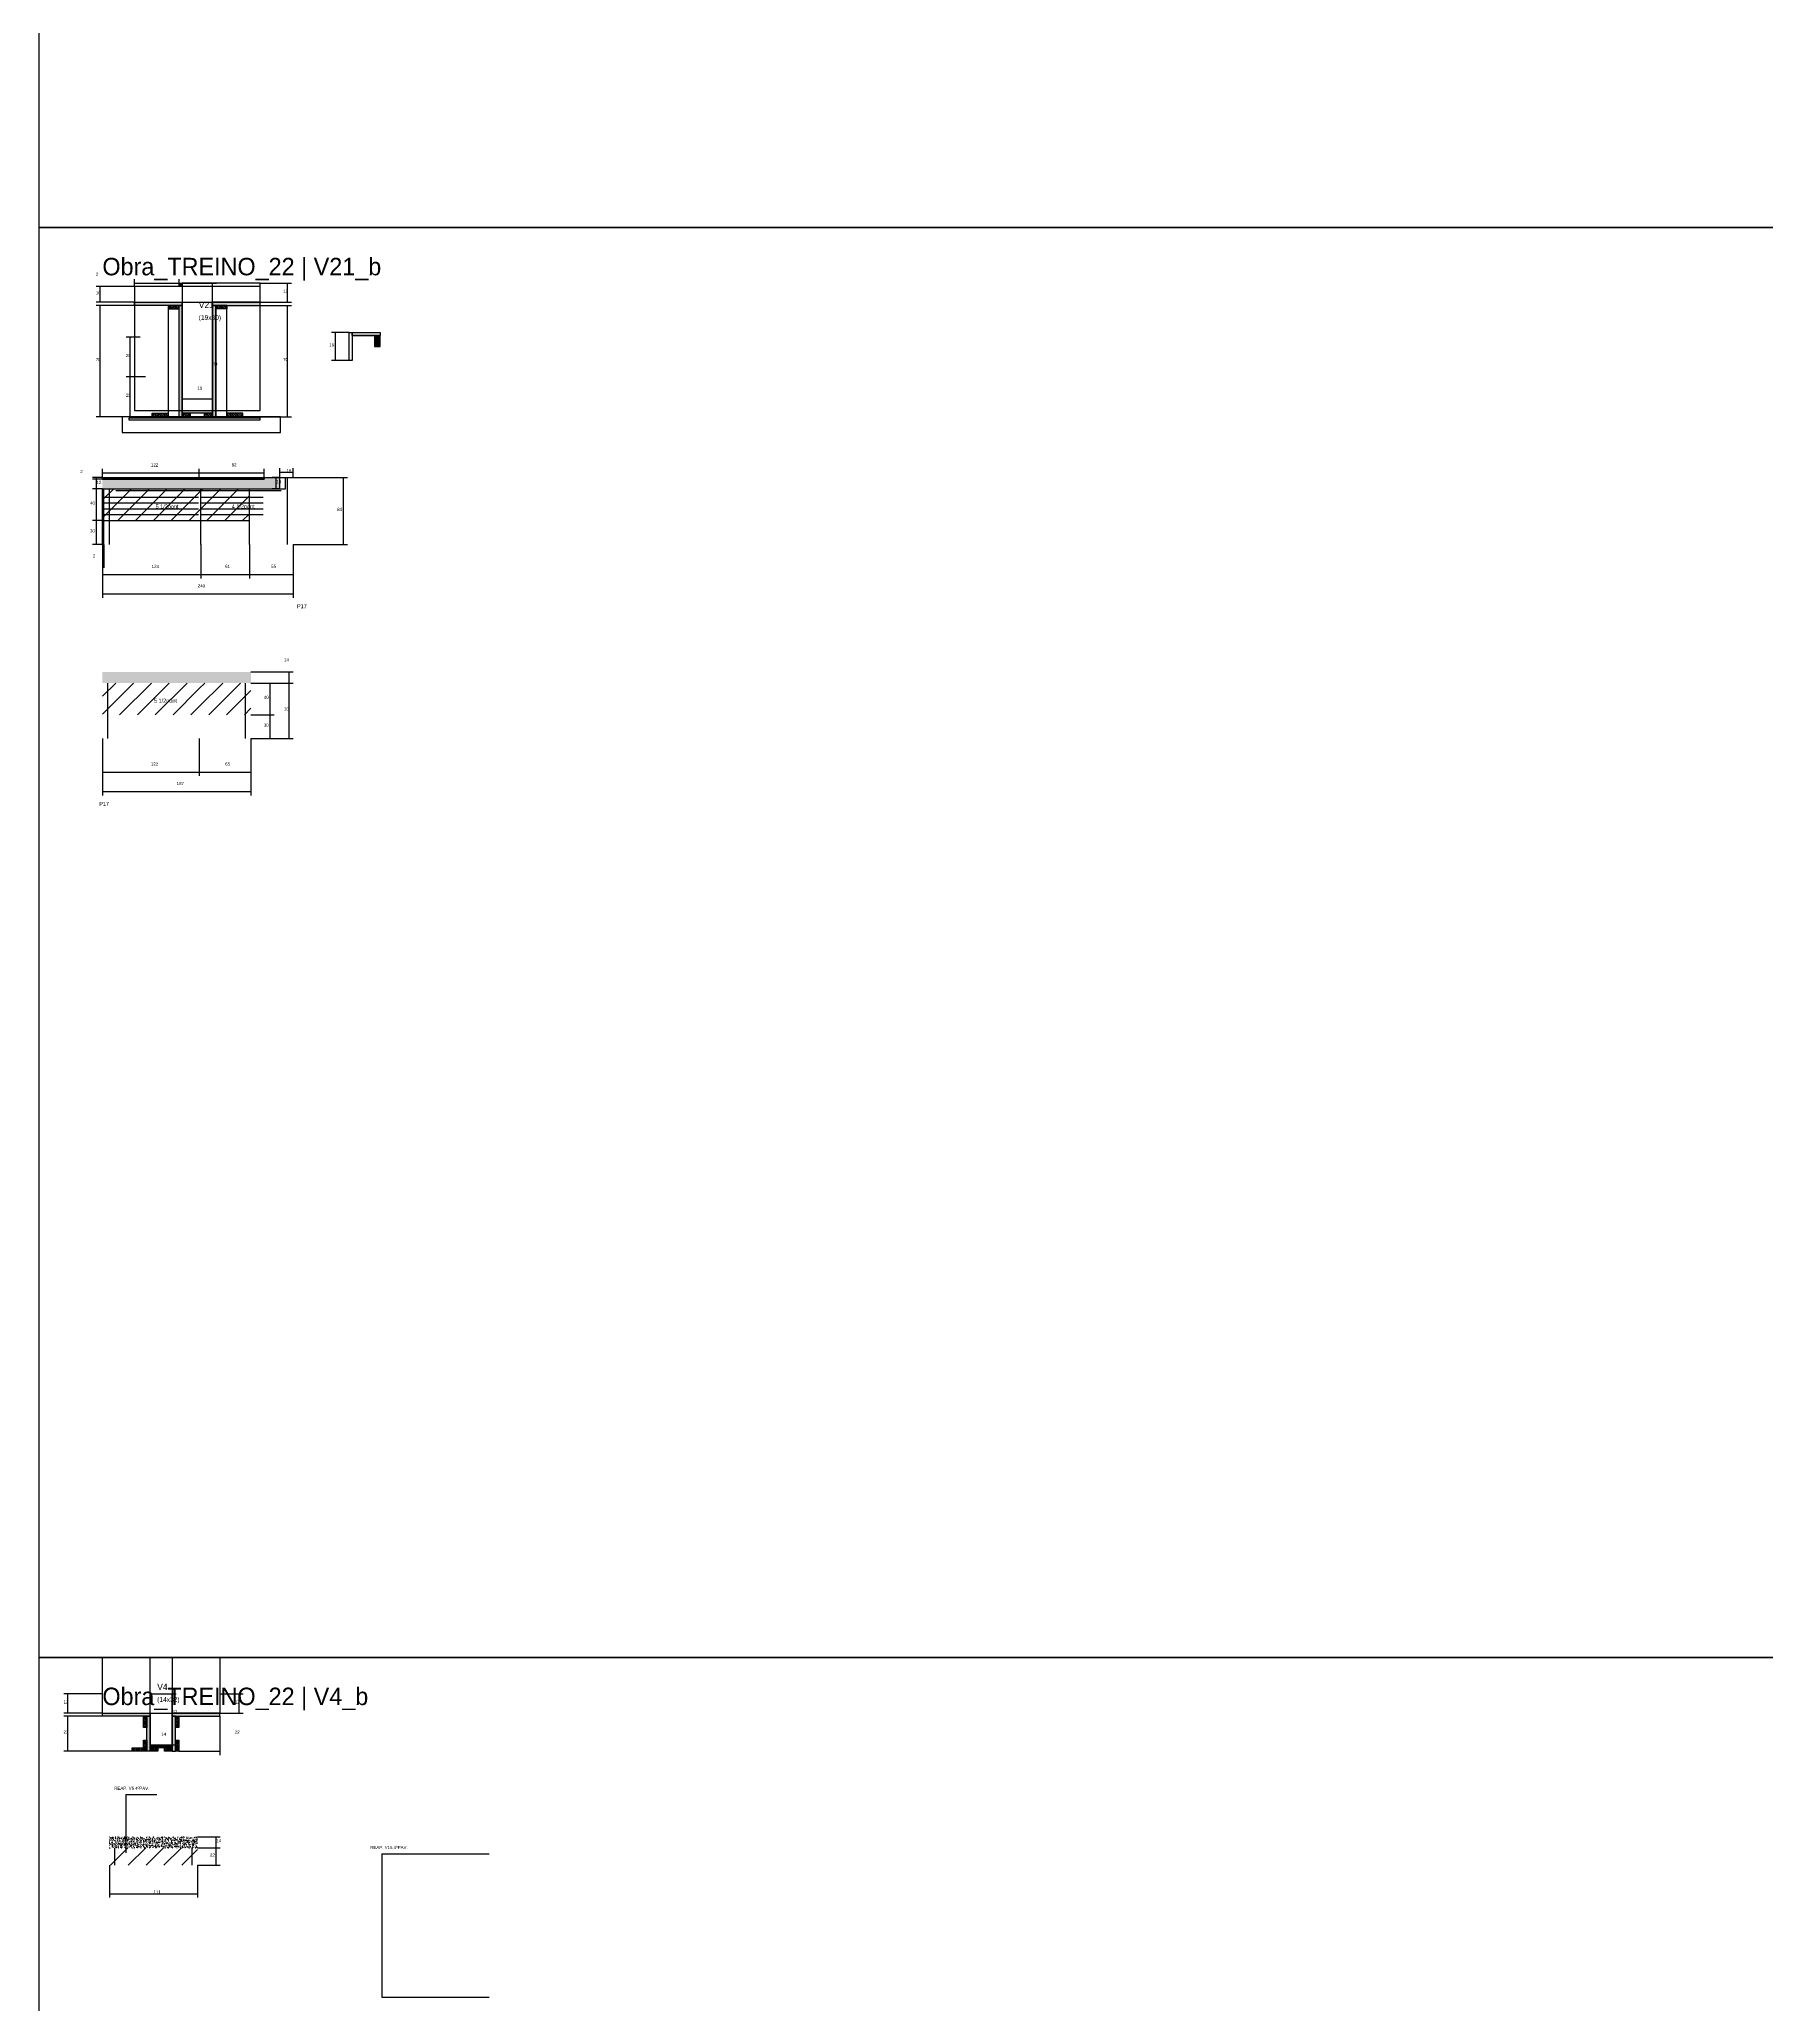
# Model space of a CAD drawing. Header units: metres. Extents: x -41 to 34840, y -36000 to 1848.
# Drawn here: x 8701 to 10875, y -29237 to -26763 of the extents above; entities that cross this region are included whole.
import ezdxf

# ---------------------------------------------------------------- set-up
doc = ezdxf.new("R2010")
doc.units = ezdxf.units.M
for name, color, linetype in [('CELL_BORDER', 8, 'Continuous'), ('CONCRETO', 251, 'Continuous'), ('COTA', 4, 'Continuous'), ('Cota Seção (2x)', 4, 'Continuous'), ('Hachura', 253, 'Continuous'), ('LABEL_ID', 3, 'Continuous'), ('Madeira', 126, 'Continuous'), ('NOMENCLATURA', 7, 'Continuous'), ('Painéis', 200, 'Continuous'), ('PONTALETE', 2, 'Continuous'), ('SARR_2.2x7', 40, 'Continuous'), ('SCO-___-LAJ', 4, 'Continuous'), ('Texto Seção', 7, 'Continuous')]:
    doc.layers.add(name, color=color, linetype=linetype)

msp = doc.modelspace()

# ---------------------------------------------------------------- hatches: boundary and pattern name
at = {"layer": 'COTA'}
h = msp.add_hatch(dxfattribs=at)
h.set_pattern_fill('AR-CONC', scale=0.03)
h.paths.add_polyline_path([(9003.5, -27328.7), (9003.5, -27314.7), (8983.5, -27314.7), (8983.5, -27316.7), (8780, -27316.7), (8780, -27328.7)])
h = msp.add_hatch(dxfattribs=at)
h.set_pattern_fill('AR-CONC', scale=0.03)
h.paths.add_polyline_path([(8780, -27559.3), (8780, -27573.3), (8967, -27573.3), (8967, -27559.3)])
h = msp.add_hatch(dxfattribs=at)
h.set_pattern_fill('AR-CONC', scale=0.03)
h.paths.add_polyline_path([(8788.8, -29025.7), (8788.8, -29039.7), (8899.8, -29039.7), (8899.8, -29025.7)])
at = {"layer": 'Hachura'}
h = msp.add_hatch(color=8, dxfattribs=at)
h.dxf.hatch_style = 1
h.paths.add_polyline_path([(8876.6, -27070), (8880.6, -27070), (8880.6, -27070), (8880.6, -27074), (8880.6, -27074), (8876.6, -27074), (8876.6, -27074), (8876.6, -27070)])
h = msp.add_hatch(color=8, dxfattribs=at)
h.dxf.hatch_style = 1
h.paths.add_polyline_path([(8820.6, -27098), (8820.6, -27094), (8820.6, -27094), (8880.6, -27094), (8880.6, -27094), (8880.6, -27098), (8880.6, -27098), (8820.6, -27098)])
h = msp.add_hatch(dxfattribs=at)
h.set_pattern_fill('ANSI31', scale=0.5)
h.paths.add_polyline_path([(8862.6, -27098), (8862.6, -27102.4), (8862.6, -27102.4), (8876.6, -27102.4), (8876.6, -27102.4), (8876.6, -27098), (8876.6, -27098), (8862.6, -27098)])
h = msp.add_hatch(color=8, dxfattribs=at)
h.dxf.hatch_style = 1
h.paths.add_polyline_path([(8876.6, -27098), (8880.6, -27098), (8880.6, -27098), (8880.6, -27238), (8880.6, -27238), (8876.6, -27238), (8876.6, -27238), (8876.6, -27098)])
h = msp.add_hatch(color=8, dxfattribs=at)
h.dxf.hatch_style = 1
h.paths.add_polyline_path([(8978.6, -27098), (8978.6, -27094), (8978.6, -27094), (8918.6, -27094), (8918.6, -27094), (8918.6, -27098), (8918.6, -27098), (8978.6, -27098)])
h = msp.add_hatch(color=8, dxfattribs=at)
h.dxf.hatch_style = 1
h.paths.add_polyline_path([(8922.6, -27098), (8918.6, -27098), (8918.6, -27098), (8918.6, -27238), (8918.6, -27238), (8922.6, -27238), (8922.6, -27238), (8922.6, -27098)])
h = msp.add_hatch(dxfattribs=at)
h.set_pattern_fill('ANSI31', scale=0.5)
h.paths.add_polyline_path([(8936.6, -27098), (8936.6, -27102.4), (8936.6, -27102.4), (8922.6, -27102.4), (8922.6, -27102.4), (8922.6, -27098), (8922.6, -27098), (8936.6, -27098)])
h = msp.add_hatch(dxfattribs=at)
h.set_pattern_fill('ANSI31', scale=0.5)
h.paths.add_polyline_path([(8842.6, -27238), (8842.6, -27233.6), (8842.6, -27233.6), (8862.6, -27233.6), (8862.6, -27233.6), (8862.6, -27238), (8862.6, -27238), (8842.6, -27238)])
h = msp.add_hatch(color=8, dxfattribs=at)
h.dxf.hatch_style = 1
h.paths.add_polyline_path([(8880.6, -27233.6), (8880.6, -27230), (8880.6, -27230), (8918.6, -27230), (8918.6, -27230), (8918.6, -27233.6), (8918.6, -27233.6), (8880.6, -27233.6)])
h = msp.add_hatch(dxfattribs=at)
h.set_pattern_fill('ANSI31', scale=0.5)
h.paths.add_polyline_path([(8880.6, -27238), (8880.6, -27233.6), (8880.6, -27233.6), (8890.6, -27233.6), (8890.6, -27233.6), (8890.6, -27238), (8890.6, -27238), (8880.6, -27238)])
h = msp.add_hatch(dxfattribs=at)
h.set_pattern_fill('ANSI31', scale=0.5)
h.paths.add_polyline_path([(8908.6, -27238), (8908.6, -27233.6), (8908.6, -27233.6), (8918.6, -27233.6), (8918.6, -27233.6), (8918.6, -27238), (8918.6, -27238), (8908.6, -27238)])
h = msp.add_hatch(dxfattribs=at)
h.set_pattern_fill('ANSI31', scale=0.5)
h.paths.add_polyline_path([(8956.6, -27238), (8956.6, -27233.6), (8956.6, -27233.6), (8936.6, -27233.6), (8936.6, -27233.6), (8936.6, -27238), (8936.6, -27238), (8956.6, -27238)])
h = msp.add_hatch(dxfattribs=at)
h.set_pattern_fill('ANSI31', scale=5)
h.paths.add_polyline_path([(8902, -27316.7), (8902, -27314.7), (8782, -27314.7), (8782, -27316.7)])
h = msp.add_hatch(dxfattribs=at)
h.set_pattern_fill('ANSI31', scale=5)
h.paths.add_polyline_path([(8983.5, -27316.7), (8983.5, -27314.7), (8902, -27314.7), (8902, -27316.7)])
h = msp.add_hatch(dxfattribs=at)
h.set_pattern_fill('ANSI31', scale=5)
h.paths.add_polyline_path([(8904, -27328.7), (8782, -27328.7), (8782, -27368.7), (8904, -27368.7)])
h = msp.add_hatch(dxfattribs=at)
h.set_pattern_fill('ANSI31', scale=5)
h.paths.add_polyline_path([(8904, -27328.7), (8904, -27368.7), (8965, -27368.7), (8965, -27328.7)])
h = msp.add_hatch(dxfattribs=at)
h.set_pattern_fill('ANSI31', scale=5)
h.paths.add_polyline_path([(8780, -27573.3), (8780, -27613.3), (8902, -27613.3), (8902, -27573.3)])
h = msp.add_hatch(dxfattribs=at)
h.set_pattern_fill('ANSI31', scale=5)
h.paths.add_polyline_path([(8902, -27573.3), (8902, -27613.3), (8967, -27613.3), (8967, -27573.3)])
h = msp.add_hatch(color=8, dxfattribs=at)
h.dxf.hatch_style = 1
h.paths.add_polyline_path([(8780, -28874), (8780, -28870), (8780, -28870), (8840, -28870), (8840, -28870), (8840, -28874), (8840, -28874), (8780, -28874)])
h = msp.add_hatch(dxfattribs=at)
h.set_pattern_fill('ANSI31', scale=0.5)
h.paths.add_polyline_path([(8836, -28888), (8831.6, -28888), (8831.6, -28888), (8831.6, -28874), (8831.6, -28874), (8836, -28874), (8836, -28874), (8836, -28888)])
h = msp.add_hatch(color=8, dxfattribs=at)
h.dxf.hatch_style = 1
h.paths.add_polyline_path([(8836, -28874), (8840, -28874), (8840, -28874), (8840, -28918), (8840, -28918), (8836, -28918), (8836, -28918), (8836, -28874)])
h = msp.add_hatch(color=8, dxfattribs=at)
h.dxf.hatch_style = 1
h.paths.add_polyline_path([(8928, -28874), (8928, -28870), (8928, -28870), (8868, -28870), (8868, -28870), (8868, -28874), (8868, -28874), (8928, -28874)])
h = msp.add_hatch(color=8, dxfattribs=at)
h.dxf.hatch_style = 1
h.paths.add_polyline_path([(8872, -28874), (8868, -28874), (8868, -28874), (8868, -28918), (8868, -28918), (8872, -28918), (8872, -28918), (8872, -28874)])
h = msp.add_hatch(dxfattribs=at)
h.set_pattern_fill('ANSI31', scale=0.5)
h.paths.add_polyline_path([(8876.4, -28888), (8872, -28888), (8872, -28888), (8872, -28874), (8872, -28874), (8876.4, -28874), (8876.4, -28874), (8876.4, -28888)])
h = msp.add_hatch(dxfattribs=at)
h.set_pattern_fill('ANSI31', scale=0.5)
h.paths.add_polyline_path([(8831.6, -28913.6), (8831.6, -28918), (8831.6, -28918), (8817.6, -28918), (8817.6, -28918), (8817.6, -28913.6), (8817.6, -28913.6), (8831.6, -28913.6)])
h = msp.add_hatch(dxfattribs=at)
h.set_pattern_fill('ANSI31', scale=0.5)
h.paths.add_polyline_path([(8836, -28918), (8831.6, -28918), (8831.6, -28918), (8831.6, -28904), (8831.6, -28904), (8836, -28904), (8836, -28904), (8836, -28918)])
h = msp.add_hatch(color=8, dxfattribs=at)
h.dxf.hatch_style = 1
h.paths.add_polyline_path([(8840, -28913.6), (8840, -28910), (8840, -28910), (8868, -28910), (8868, -28910), (8868, -28913.6), (8868, -28913.6), (8840, -28913.6)])
h = msp.add_hatch(dxfattribs=at)
h.set_pattern_fill('ANSI31', scale=0.5)
h.paths.add_polyline_path([(8840, -28918), (8840, -28913.6), (8840, -28913.6), (8850, -28913.6), (8850, -28913.6), (8850, -28918), (8850, -28918), (8840, -28918)])
h = msp.add_hatch(dxfattribs=at)
h.set_pattern_fill('ANSI31', scale=0.5)
h.paths.add_polyline_path([(8858, -28918), (8858, -28913.6), (8858, -28913.6), (8868, -28913.6), (8868, -28913.6), (8868, -28918), (8868, -28918), (8858, -28918)])
h = msp.add_hatch(dxfattribs=at)
h.set_pattern_fill('ANSI31', scale=0.5)
h.paths.add_polyline_path([(8876.4, -28918), (8872, -28918), (8872, -28918), (8872, -28904), (8872, -28904), (8876.4, -28904), (8876.4, -28904), (8876.4, -28918)])
h = msp.add_hatch(dxfattribs=at)
h.set_pattern_fill('ANSI31', scale=5)
h.paths.add_polyline_path([(8788.8, -29039.7), (8788.8, -29061.7), (8899.8, -29061.7), (8899.8, -29039.7)])
at = {"layer": 'Madeira'}
h = msp.add_hatch(dxfattribs=at)
h.set_pattern_fill('ANSI31', scale=0.2)
h.paths.add_polyline_path([(9129.6, -27135.8), (9122.6, -27135.8), (9122.6, -27149.8), (9129.6, -27149.8)])

# ---------------------------------------------------------------- linework, layer by layer
at = {"layer": 'CELL_BORDER'}
for points in [[(8700, -27000), (11600, -27000), (11600, -25200), (8700, -25200)], [(8700, -28800), (11600, -28800), (11600, -27000), (8700, -27000)], [(8700, -30600), (11600, -30600), (11600, -28800), (8700, -28800)]]:
    msp.add_lwpolyline(points, close=True, dxfattribs=at)
at = {"layer": 'CONCRETO'}
for points in [[(8880.6, -27074), (8820.6, -27074), (8820.6, -27094), (8880.6, -27094), (8880.6, -27230), (8918.6, -27230), (8918.6, -27104), (8918.6, -27094), (8978.6, -27094)], [(8978.6, -27094), (8978.6, -27070), (8880.6, -27070)]]:
    msp.add_lwpolyline(points, dxfattribs=at)
for points in [[(8820.6, -27230), (8978.6, -27230), (8978.6, -27074), (8820.6, -27074)], [(8880.6, -27094), (8978.6, -27094), (8978.6, -27070), (8880.6, -27070)]]:
    msp.add_lwpolyline(points, close=True, dxfattribs=at)
at = {"layer": 'COTA'}
for p, q in [((8820.6, -27074), (8820.6, -27065)), ((8876.6, -27070), (8876.6, -27065)), ((8820.6, -27074), (8772.2, -27074)), ((8777.2, -27094), (8777.2, -27074)), ((8820.6, -27070), (8876.6, -27070)), ((8978.6, -27070), (9018, -27070)), ((9013, -27094), (9013, -27070)), ((8820.6, -27094), (8772.2, -27094)), ((8820.6, -27098), (8772.2, -27098)), ((8777.2, -27238), (8777.2, -27098)), ((8936.6, -27098), (9018, -27098)), ((8978.6, -27094), (9018, -27094)), ((9013, -27238), (9013, -27098)), ((8827.6, -27138), (8810, -27138)), ((8815, -27188), (8815, -27138)), ((8827.6, -27188), (8810, -27188)), ((8834.4, -27188), (8810, -27188)), ((8815, -27238), (8815, -27188)), ((8842.6, -27238), (8772.2, -27238)), ((8834.4, -27238), (8810, -27238)), ((8956.6, -27238), (9018, -27238)), ((8780, -27314.7), (8767.6, -27314.7)), ((8772.6, -27316.7), (8772.6, -27314.7)), ((8780, -27314.7), (8780, -27303.8)), ((8780, -27308.8), (8902, -27308.8)), ((8902, -27314.7), (8902, -27303.8)), ((8902, -27314.7), (8902, -27303.8)), ((8902, -27308.8), (8983.5, -27308.8)), ((8983.5, -27314.7), (8983.5, -27303.8)), ((9003.5, -27314.7), (8993.8, -27314.7)), ((8998.8, -27328.7), (8998.8, -27314.7)), ((9003.5, -27314.7), (9003.5, -27302.8)), ((9003.5, -27307.8), (9020, -27307.8)), ((9020, -27314.7), (9020, -27302.8)), ((9020, -27314.7), (9088.7, -27314.7)), ((9083.7, -27398.7), (9083.7, -27314.7)), ((8780, -27316.7), (8767.6, -27316.7)), ((8780, -27316.7), (8767.6, -27316.7)), ((8780, -27328.7), (8767.6, -27328.7)), ((8780, -27328.7), (8767.6, -27328.7)), ((8772.6, -27328.7), (8772.6, -27316.7)), ((8772.6, -27368.7), (8772.6, -27328.7)), ((9003.5, -27328.7), (8993.8, -27328.7)), ((8780, -27368.7), (8767.6, -27368.7)), ((8780, -27368.7), (8767.6, -27368.7)), ((8772.6, -27398.7), (8772.6, -27368.7)), ((8780, -27398.7), (8767.6, -27398.7)), ((8780, -27398.7), (8780, -27441.5)), ((8780, -27398.7), (8780, -27466.1)), ((8780, -27398.7), (8780, -27428.4)), ((8782, -27398.7), (8782, -27428.4)), ((8904, -27398.7), (8904, -27441.5)), ((8904, -27398.7), (8904, -27441.5)), ((8965, -27398.7), (8965, -27441.5)), ((8965, -27398.7), (8965, -27441.5)), ((9020, -27398.7), (9020, -27466.1)), ((9020, -27398.7), (9088.7, -27398.7)), ((9020, -27398.7), (9020, -27441.5)), ((8780, -27423.4), (8782, -27423.4)), ((8780, -27436.5), (8904, -27436.5)), ((8904, -27436.5), (8965, -27436.5)), ((8965, -27436.5), (9020, -27436.5)), ((8780, -27461.1), (9020, -27461.1)), ((8967, -27573.3), (8996.3, -27573.3)), ((8991.3, -27613.3), (8991.3, -27573.3)), ((8967, -27613.3), (8996.3, -27613.3)), ((8967, -27613.3), (8996.3, -27613.3)), ((8991.3, -27643.3), (8991.3, -27613.3)), ((8780, -27643.3), (8780, -27690.3)), ((8780, -27643.3), (8780, -27714.9)), ((8902, -27643.3), (8902, -27690.3)), ((8902, -27643.3), (8902, -27690.3)), ((8967, -27643.3), (8967, -27690.3)), ((8967, -27643.3), (8967, -27714.9)), ((8967, -27643.3), (8996.3, -27643.3)), ((8780, -27685.3), (8902, -27685.3)), ((8902, -27685.3), (8967, -27685.3)), ((8780, -27709.9), (8967, -27709.9)), ((8780, -28846), (8731.6, -28846)), ((8736.6, -28870), (8736.6, -28846)), ((8928, -28846), (8957.1, -28846)), ((8952.1, -28870), (8952.1, -28846)), ((8780, -28870), (8731.6, -28870)), ((8780, -28874), (8731.6, -28874)), ((8736.6, -28918), (8736.6, -28874)), ((8928, -28870), (8957.1, -28870)), ((8928, -28874), (8928, -28923)), ((8817.6, -28918), (8731.6, -28918)), ((8876.4, -28918), (8876.4, -28913)), ((8876.4, -28918), (8928, -28918)), ((8899.8, -29025.7), (8928.4, -29025.7)), ((8899.8, -29039.7), (8928.4, -29039.7)), ((8899.8, -29039.7), (8928.4, -29039.7)), ((8923.4, -29039.7), (8923.4, -29025.7)), ((8923.4, -29061.7), (8923.4, -29039.7)), ((8788.8, -29061.7), (8788.8, -29102.4)), ((8899.8, -29061.7), (8899.8, -29102.4)), ((8899.8, -29061.7), (8928.4, -29061.7)), ((8788.8, -29097.4), (8899.8, -29097.4))]:
    msp.add_line(p, q, dxfattribs=at)
at = {"layer": 'Cota Seção (2x)'}
for p, q in [((8880.6, -27070), (8923.6, -27070)), ((8918.6, -27230), (8918.6, -27070)), ((9090.6, -27132.2), (9068.6, -27132.2)), ((9073.6, -27167.2), (9073.6, -27132.2)), ((9090.6, -27167.2), (9068.6, -27167.2)), ((8880.6, -27230), (8880.6, -27210.5)), ((8880.6, -27215.5), (8918.6, -27215.5)), ((8918.6, -27230), (8918.6, -27210.5)), ((8880.6, -27230), (8923.6, -27230)), ((8967, -27559.3), (9020.1, -27559.3)), ((9015.1, -27573.3), (9015.1, -27559.3)), ((8967, -27573.3), (9020.1, -27573.3)), ((8967, -27573.3), (9020.1, -27573.3)), ((9015.1, -27643.3), (9015.1, -27573.3)), ((8967, -27643.3), (9020.1, -27643.3)), ((8840, -28846), (8873, -28846)), ((8868, -28910), (8868, -28846)), ((8840, -28910), (8840, -28905)), ((8840, -28910), (8873, -28910)), ((8840, -28910), (8868, -28910)), ((8868, -28910), (8868, -28905))]:
    msp.add_line(p, q, dxfattribs=at)
at = {"layer": 'Madeira'}
for points in [[(8862.6, -27098), (8862.6, -27102.4), (8876.6, -27102.4), (8876.6, -27098)], [(8862.6, -27238), (8876.6, -27238), (8876.6, -27098), (8862.6, -27098)], [(8936.6, -27098), (8936.6, -27102.4), (8922.6, -27102.4), (8922.6, -27098)], [(8936.6, -27098), (8922.6, -27098), (8922.6, -27238), (8936.6, -27238)], [(9129.6, -27135.8), (9122.6, -27135.8), (9122.6, -27149.8), (9129.6, -27149.8)], [(8804.7, -27258), (9004.3, -27258), (9004.3, -27238), (8804.7, -27238)], [(8842.6, -27238), (8842.6, -27233.6), (8862.6, -27233.6), (8862.6, -27238)], [(8880.6, -27238), (8880.6, -27233.6), (8890.6, -27233.6), (8890.6, -27238)], [(8908.6, -27238), (8908.6, -27233.6), (8918.6, -27233.6), (8918.6, -27238)], [(8956.6, -27238), (8956.6, -27233.6), (8936.6, -27233.6), (8936.6, -27238)], [(8836, -28888), (8831.6, -28888), (8831.6, -28874), (8836, -28874)], [(8876.4, -28888), (8872, -28888), (8872, -28874), (8876.4, -28874)], [(8831.6, -28913.6), (8831.6, -28918), (8817.6, -28918), (8817.6, -28913.6)], [(8836, -28918), (8831.6, -28918), (8831.6, -28904), (8836, -28904)], [(8840, -28918), (8840, -28913.6), (8850, -28913.6), (8850, -28918)], [(8858, -28918), (8858, -28913.6), (8868, -28913.6), (8868, -28918)], [(8876.4, -28918), (8872, -28918), (8872, -28904), (8876.4, -28904)]]:
    msp.add_lwpolyline(points, close=True, dxfattribs=at)
at = {"layer": 'Painéis'}
for p, q in [((8820.6, -27094), (8880.6, -27094)), ((8820.6, -27098), (8820.6, -27094)), ((8880.6, -27098), (8880.6, -27094)), ((8880.6, -27238), (8880.6, -27098)), ((8918.6, -27094), (8978.6, -27094)), ((8918.6, -27098), (8918.6, -27094)), ((8918.6, -27238), (8918.6, -27098)), ((8978.6, -27098), (8978.6, -27094)), ((9094.6, -27132.2), (9129.6, -27132.2)), ((9094.6, -27135.8), (9129.6, -27135.8)), ((8880.6, -27230), (8918.6, -27230)), ((8880.6, -27233.6), (8880.6, -27230)), ((8918.6, -27233.6), (8918.6, -27230)), ((8780, -27314.7), (8983.5, -27314.7)), ((8983.5, -27314.7), (9003.5, -27314.7)), ((9003.5, -27314.7), (9020, -27314.7)), ((9003.5, -27328.7), (9003.5, -27314.7)), ((8780, -27316.7), (8983.5, -27316.7)), ((8780, -27328.7), (9003.5, -27328.7)), ((8780, -27398.7), (8780, -27328.7)), ((8782, -27398.7), (8782, -27328.7)), ((8904, -27398.7), (8904, -27328.7)), ((8965, -27398.7), (8965, -27328.7)), ((8780, -27368.7), (8965, -27368.7)), ((8780, -28800), (8840.1, -28800)), ((8780, -28870), (8780, -28800)), ((8840.1, -28870), (8840.1, -28800)), ((8840.1, -28800), (8868.1, -28800)), ((8840.1, -28870), (8840.1, -28800)), ((8868.1, -28870), (8868.1, -28800)), ((8868.1, -28800), (8928.1, -28800)), ((8868.1, -28870), (8868.1, -28800)), ((8928.1, -28870), (8928.1, -28800)), ((8780, -28870), (8840, -28870)), ((8780, -28874), (8780, -28870)), ((8780, -28870), (8840.1, -28870)), ((8840, -28874), (8840, -28870)), ((8840, -28918), (8840, -28874)), ((8840.1, -28870), (8868.1, -28870)), ((8868, -28870), (8928, -28870)), ((8868, -28874), (8868, -28870)), ((8868, -28918), (8868, -28874)), ((8868.1, -28870), (8928.1, -28870)), ((8928, -28874), (8928, -28870))]:
    msp.add_line(p, q, dxfattribs=at)
for points in [[(8876.6, -27070), (8880.6, -27070), (8880.6, -27074), (8876.6, -27074)], [(8820.6, -27098), (8820.6, -27094), (8880.6, -27094), (8880.6, -27098)], [(8876.6, -27098), (8880.6, -27098), (8880.6, -27238), (8876.6, -27238)], [(8978.6, -27098), (8978.6, -27094), (8918.6, -27094), (8918.6, -27098)], [(8922.6, -27098), (8918.6, -27098), (8918.6, -27238), (8922.6, -27238)], [(9094.6, -27167.2), (9090.6, -27167.2), (9090.6, -27132.2), (9094.6, -27132.2)], [(8880.6, -27233.6), (8880.6, -27230), (8918.6, -27230), (8918.6, -27233.6)], [(8983.5, -27316.7), (8780, -27316.7), (8780, -27314.7), (8983.5, -27314.7)], [(8780, -28874), (8780, -28870), (8840, -28870), (8840, -28874)], [(8836, -28874), (8840, -28874), (8840, -28918), (8836, -28918)], [(8928, -28874), (8928, -28870), (8868, -28870), (8868, -28874)], [(8872, -28874), (8868, -28874), (8868, -28918), (8872, -28918)], [(8840, -28913.6), (8840, -28910), (8868, -28910), (8868, -28913.6)]]:
    msp.add_lwpolyline(points, close=True, dxfattribs=at)
msp.add_lwpolyline([(9094.6, -27132.2), (9129.6, -27132.2), (9129.6, -27135.8), (9094.6, -27135.8), (9094.6, -27132.2)], dxfattribs=at)
at = {"layer": 'PONTALETE'}
for p, q in [((8809.5, -28972.7), (8848.5, -28972.7)), ((8809.5, -28972.7), (8809.5, -29046.2)), ((8809.5, -28972.7), (8848.5, -28972.7)), ((8809.5, -28972.7), (8809.5, -29046.2)), ((9131.7, -29047.2), (9266.8, -29047.2)), ((9131.7, -29047.2), (9131.7, -29227.9)), ((9131.7, -29047.2), (9266.8, -29047.2)), ((9131.7, -29047.2), (9131.7, -29227.9)), ((9131.7, -29227.9), (9266.8, -29227.9)), ((9131.7, -29227.9), (9266.8, -29227.9))]:
    msp.add_line(p, q, dxfattribs=at)
at = {"layer": 'SARR_2.2x7'}
for p, q in [((9010.5, -27328.7), (9010.5, -27314.7)), ((9013, -27398.7), (9013, -27314.7)), ((8781, -27339.1), (8901, -27339.1)), ((8789, -27398.7), (8789, -27328.7)), ((8797, -27330.9), (8904, -27330.9)), ((8903, -27339.1), (8982.5, -27339.1)), ((8904, -27330.9), (8965, -27330.9)), ((8965, -27330.9), (9005, -27330.9)), ((9003.5, -27328.7), (9010.5, -27328.7)), ((8781, -27346.5), (8901, -27346.5)), ((8781, -27353.9), (8901, -27353.9)), ((8781, -27361.3), (8901, -27361.3)), ((8903, -27346.5), (8982.5, -27346.5)), ((8903, -27353.9), (8982.5, -27353.9)), ((8903, -27361.3), (8982.5, -27361.3)), ((8787, -27643.3), (8787, -27573.3)), ((8960, -27643.3), (8960, -27573.3)), ((8795.8, -29061.7), (8795.8, -29039.7)), ((8892.8, -29061.7), (8892.8, -29039.7))]:
    msp.add_line(p, q, dxfattribs=at)
at = {"layer": 'SCO-___-LAJ'}
msp.add_lwpolyline([(8813.7, -27239.3), (8978.1, -27239.3), (8978.1, -27242.5), (8813.7, -27242.5)], close=True, dxfattribs=at)

# ---------------------------------------------------------------- texts
at = {"layer": 'COTA'}
for s, p in [('2', (8771.7, -27060.7)), ('10', (8771.7, -27084)), ('12', (9007.5, -27082)), ('70', (8771.7, -27168)), ('25', (8809.5, -27163)), ('70', (9007.5, -27168)), ('25', (8809.5, -27213)), ('2', (8752.1, -27309)), ('122', (8841, -27300.7)), ('82', (8942.7, -27300.6)), ('16', (9011.7, -27307.8)), ('12', (8772.6, -27322.7)), ('14', (8998.8, -27321.7)), ('40', (8764.5, -27348.7)), ('84', (9075.6, -27356.7)), ('30', (8764.4, -27383.7)), ('2', (8767.9, -27415.4)), ('124', (8842, -27428.5)), ('61', (8934.5, -27428.4)), ('55', (8992.5, -27428.4)), ('240', (8900, -27453)), ('40', (8983.2, -27593.3)), ('30', (8983.1, -27628.3)), ('122', (8841, -27677.3)), ('65', (8934.5, -27677.2)), ('187', (8873.5, -27701.8)), ('12', (8731.1, -28858)), ('12', (8946.6, -28858)), ('22', (8731.1, -28896)), ('22', (8946.6, -28896)), ('22', (8915.4, -29050.7)), ('14', (8923.4, -29032.7)), ('111', (8844.3, -29097.4))]:
    msp.add_text(s, height=4, dxfattribs=at).set_placement(p)
at = {"layer": 'Cota Seção (2x)'}
for s, p in [('18', (9065.5, -27149.7)), ('80', (8918.6, -27173.5)), ('19', (8899.6, -27204)), ('14', (9008.6, -27545.9)), ('70', (9008.6, -27608.3)), ('32', (8868, -28870.5)), ('14', (8854, -28898.5))]:
    msp.add_text(s, height=4, dxfattribs=at).set_placement(p)
at = {"layer": 'LABEL_ID'}
for s, p in [('Obra_TREINO_22 | V21_b', (8780, -27060)), ('Obra_TREINO_22 | V4_b', (8780, -28860))]:
    msp.add_text(s, height=22, dxfattribs=at).set_placement(p)
at = {"layer": 'NOMENCLATURA'}
for s, p in [('5 1/2pont', (8847, -27353.5)), ('4 1/2pont', (8942.9, -27353.5)), ('P17', (9025, -27479.1)), ('5 1/2pont', (8845, -27598)), ('P17', (8776, -27727.9))]:
    msp.add_text(s, height=5, dxfattribs=at).set_placement(p)
at = {"layer": 'PONTALETE'}
for s, p in [('REAP. V6 4ºPAV.', (8795, -28966.7)), ('REAP. V15 4ºPAV.', (9117.2, -29041.2))]:
    msp.add_text(s, height=4, dxfattribs=at).set_placement(p)
at = {"layer": 'Texto Seção'}
for s, height, p in [('V21', 8, (8901.3, -27101.2)), ('(19x80)', 6, (8901.3, -27116.2)), ('V4', 8, (8849, -28841)), ('(14x32)', 6, (8849, -28856))]:
    msp.add_text(s, height=height, dxfattribs=at).set_placement(p)

doc.saveas('drawing.dxf')
